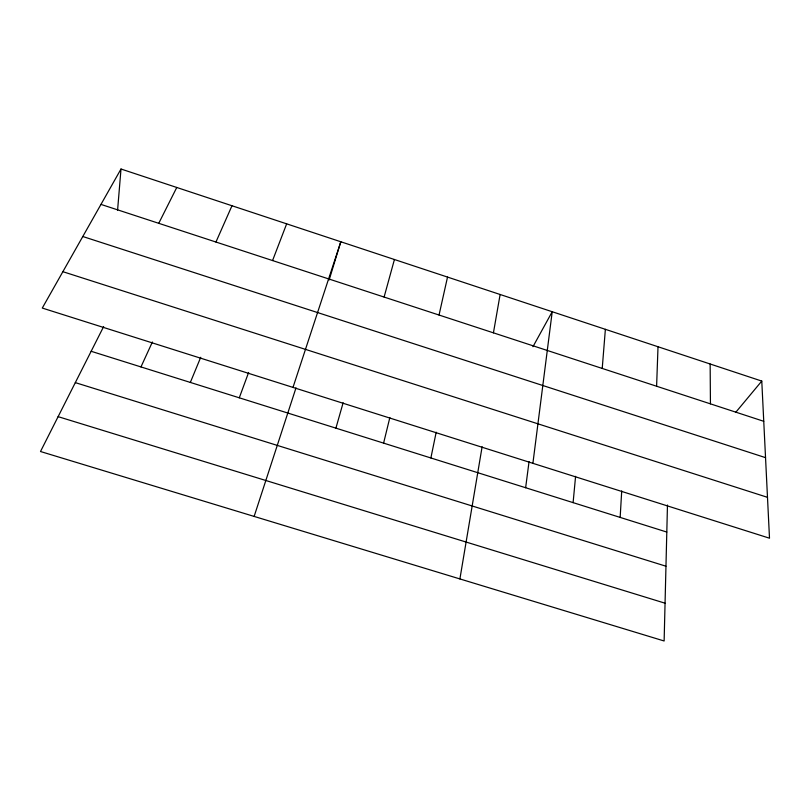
<?xml version="1.0" encoding="UTF-8"?>
<svg xmlns="http://www.w3.org/2000/svg" width="810" height="810" viewBox="0 0 810 810"><rect width="100%" height="100%" fill="white"/><g stroke="black" fill="none" stroke-linecap="round" stroke-linejoin="round"><path stroke-width="1.21" d="M667.47 505.025L664.129 640.983L40.5 451.514L103.65 326.562M656.606 386.238L658.014 346.751M620.156 517.408L621.715 490.921M602.225 368.439L605.374 329.326M117.592 210.094L121.004 169.017L761.775 381.085L769.5 538.204L42.282 308.063L121.004 169.017M573.105 502.635L575.586 476.32M532.899 463.33L552.217 311.728L532.96 346.7M525.639 487.731L529.051 461.589M459.898 578.937L482.122 446.735M493.432 332.839L500.124 294.486M430.88 457.974L436.185 432.196M439.04 315.039L447.525 277.081M383.596 443.131L389.853 417.535M384.102 297.057L394.429 259.504M335.907 428.146L343.136 402.752M329.133 280.007L340.808 241.755L292.987 387.413M254.137 516.426L296.014 387.838M239.284 397.811L248.629 372.448M272.565 260.557L286.659 223.833M190.34 382.442L200.718 357.291M215.946 242.028L231.984 205.74M140.96 366.93L152.391 341.992M158.75 223.317L176.772 187.464M735.713 412.371L761.775 381.085M58.117 416.654L665.051 603.197M75.32 382.624L665.962 566.21M91.155 351.287L666.802 532.059M62.876 271.684L767.485 497.33M82.792 236.51L765.541 457.65M100.966 204.403L763.749 421.301M710.147 364.004L710.441 403.856"/></g></svg>
